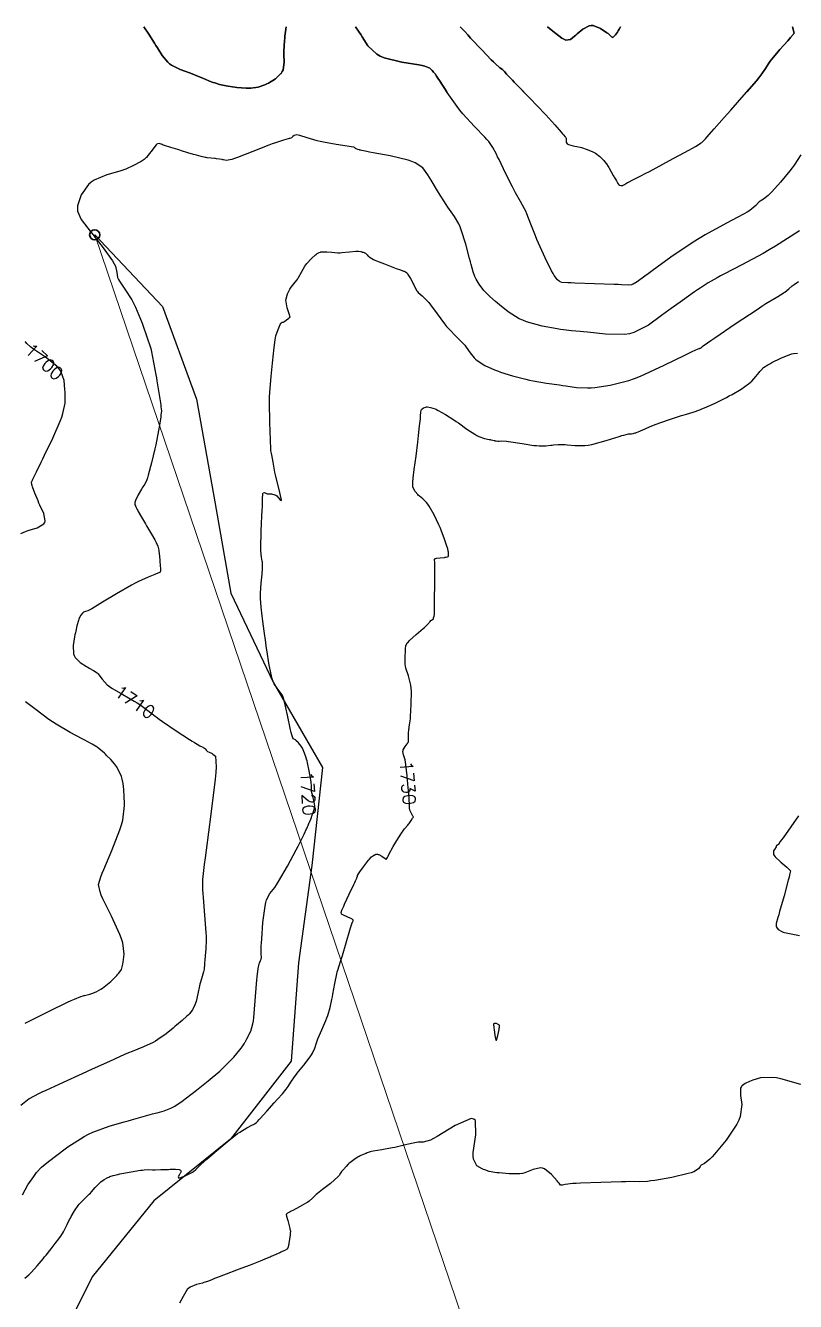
# Model space of a CAD drawing. Header units: metres. Extents: x 837477 to 838477, y 1189014 to 1191014.
# Drawn here: x 838021.5 to 838248.2, y 1190638.9 to 1191014.2 of the extents above; entities that cross this region are included whole.
import ezdxf

# ---------------------------------------------------------------- set-up
doc = ezdxf.new("R2010")
doc.units = ezdxf.units.M
doc.header["$LTSCALE"] = 0.3
doc.layers.add('COTAS 10', color=1, linetype='Continuous')
doc.layers.add('LINEA_DE_CEROS', color=61, linetype='Continuous')
doc.layers.add('Linea_Tendencia', color=51, linetype='Continuous', lineweight=20)
doc.layers.add('PTOBLIGADO', color=90, linetype='Continuous', lineweight=30)
doc.styles.get("Standard").update_dxf_attribs({"font": 'simplex.shx'})

msp = doc.modelspace()

# ---------------------------------------------------------------- linework, layer by layer
at = {"layer": 'COTAS 10'}
for points, elevation in [([(838096.584, 1191000), (838095.099, 1190998.548), (838093.05, 1190997.323), (838092.491, 1190997.047), (838091.935, 1190996.797), (838089.958, 1190996.121), (838087.815, 1190995.804), (838087.155, 1190995.78), (838086.465, 1190995.785), (838083.732, 1190996.033), (838081.165, 1190996.429), (838080.579, 1190996.527), (838080.048, 1190996.62), (838078.585, 1190996.914), (838077.191, 1190997.335), (838076.704, 1190997.508), (838076.173, 1190997.706), (838073.893, 1190998.624), (838071.279, 1190999.694), (838070.539, 1190999.987), (838070.506, 1191000), (838069.792, 1191000.28), (838067.033, 1191001.325), (838064.511, 1191002.584), (838063.914, 1191003.01), (838063.36, 1191003.47), (838061.725, 1191005.411), (838060.295, 1191007.693), (838059.871, 1191008.367), (838059.435, 1191009.06), (838057.76, 1191011.716), (838056.353, 1191013.872), (838057.76, 1191011.716), (838059.435, 1191009.06), (838059.871, 1191008.367), (838060.295, 1191007.693), (838061.725, 1191005.411), (838063.36, 1191003.47), (838063.914, 1191003.01), (838064.511, 1191002.584), (838067.033, 1191001.325), (838069.792, 1191000.28), (838070.506, 1191000), (838070.539, 1190999.987), (838071.279, 1190999.694), (838073.893, 1190998.624), (838076.173, 1190997.706), (838076.704, 1190997.508), (838077.191, 1190997.335), (838078.585, 1190996.914), (838080.048, 1190996.62), (838080.579, 1190996.527), (838081.165, 1190996.429), (838083.732, 1190996.033), (838086.465, 1190995.785), (838087.155, 1190995.78), (838087.815, 1190995.804), (838089.958, 1190996.121), (838091.935, 1190996.797), (838092.491, 1190997.047), (838093.05, 1190997.323), (838095.099, 1190998.548), (838096.584, 1191000), (838096.746, 1191000.158), (838097.052, 1191000.676), (838097.292, 1191001.227), (838097.615, 1191003.481), (838097.547, 1191005.693), (838097.541, 1191006.218), (838097.541, 1191006.705), (838097.584, 1191008.146), (838097.728, 1191009.791), (838097.791, 1191010.406), (838097.864, 1191011.09), (838098.182, 1191013.872), (838097.864, 1191011.09), (838097.791, 1191010.406), (838097.728, 1191009.791), (838097.584, 1191008.146), (838097.541, 1191006.705), (838097.541, 1191006.218), (838097.547, 1191005.693), (838097.615, 1191003.481), (838097.292, 1191001.227), (838097.052, 1191000.676), (838096.746, 1191000.158)], 1700), ([(838175.178, 1191013.872), (838176.687, 1191012.561), (838179.399, 1191010.498), (838180.002, 1191010.179), (838180.542, 1191009.969), (838181.958, 1191010.123), (838183.115, 1191011.123), (838183.492, 1191011.448), (838183.894, 1191011.793), (838185.547, 1191013.21), (838187.447, 1191014.177), (838188.003, 1191014.239), (838188.573, 1191014.211), (838190.742, 1191013.365), (838192.614, 1191012.126), (838192.997, 1191011.85), (838193.321, 1191011.603), (838194.001, 1191010.955), (838194.363, 1191010.764), (838194.486, 1191010.806), (838194.62, 1191010.889), (838195.187, 1191011.531), (838195.735, 1191012.328), (838195.856, 1191012.509), (838195.964, 1191012.673), (838196.245, 1191013.122), (838196.616, 1191013.857), (838196.623, 1191013.872), (838196.616, 1191013.857), (838196.245, 1191013.122), (838195.964, 1191012.673), (838195.856, 1191012.509), (838195.735, 1191012.328), (838195.187, 1191011.531), (838194.62, 1191010.889), (838194.486, 1191010.806), (838194.363, 1191010.764), (838194.001, 1191010.955), (838193.321, 1191011.603), (838192.997, 1191011.85), (838192.614, 1191012.126), (838190.742, 1191013.365), (838188.573, 1191014.211), (838188.003, 1191014.239), (838187.447, 1191014.177), (838185.547, 1191013.21), (838183.894, 1191011.793), (838183.492, 1191011.448), (838183.115, 1191011.123), (838181.958, 1191010.123), (838180.542, 1191009.969), (838180.002, 1191010.179), (838179.399, 1191010.498), (838176.687, 1191012.561)], 1680)]:
    msp.add_lwpolyline(points, close=True, dxfattribs=dict(at, elevation=elevation))
for points, elevation in [([(838249.719, 1190976.24), (838247.758, 1190973.208), (838247.13, 1190972.339), (838246.466, 1190971.455), (838243.76, 1190968.156), (838241.194, 1190965.338), (838240.617, 1190964.758), (838240.098, 1190964.265), (838238.706, 1190963.21), (838237.754, 1190962.62), (838237.511, 1190962.42), (838237.278, 1190962.204), (838236.515, 1190961.294), (838234.752, 1190959.877), (838233.889, 1190959.342), (838232.864, 1190958.746), (838227.808, 1190956.076), (838221.589, 1190952.673), (838219.829, 1190951.614), (838218.054, 1190950.504), (838211.509, 1190946.076), (838205.929, 1190942.076), (838204.763, 1190941.236), (838203.761, 1190940.512), (838201.509, 1190938.868), (838200.404, 1190938.174), (838200.125, 1190938.05), (838199.859, 1190937.955), (838198.993, 1190937.861), (838196.98, 1190937.983), (838195.99, 1190938.026), (838194.812, 1190938.072), (838188.993, 1190938.27), (838183.237, 1190938.468), (838182.098, 1190938.514), (838181.157, 1190938.556), (838179.4, 1190938.677), (838178.907, 1190938.847), (838178.762, 1190938.919), (838178.614, 1190939.003), (838178.048, 1190939.4), (838177.147, 1190940.676), (838176.787, 1190941.314), (838176.379, 1190942.076), (838174.506, 1190945.858), (838172.522, 1190950.182), (838172.043, 1190951.287), (838171.596, 1190952.351), (838170.237, 1190955.858), (838169.064, 1190958.851), (838168.734, 1190959.591), (838168.402, 1190960.293), (838167.184, 1190962.507), (838165.762, 1190964.981), (838165.302, 1190965.846), (838164.813, 1190966.79), (838162.805, 1190970.852), (838160.901, 1190974.782), (838160.477, 1190975.644), (838160.098, 1190976.407), (838159.103, 1190978.345), (838157.84, 1190980.085), (838157.292, 1190980.723), (838156.658, 1190981.43), (838153.652, 1190984.549), (838150.252, 1190988.25), (838149.369, 1190989.323), (838148.512, 1190990.418), (838145.628, 1190994.549), (838143.363, 1190998.067), (838142.895, 1190998.776), (838142.496, 1190999.369), (838142.036, 1191000), (838141.633, 1191000.554), (838141.217, 1191000.996), (838141.101, 1191001.122), (838140.983, 1191001.249), (838140.554, 1191001.719), (838139.022, 1191002.275), (838138.209, 1191002.457), (838137.229, 1191002.65), (838132.284, 1191003.449), (838127.074, 1191004.721), (838125.926, 1191005.212), (838124.906, 1191005.765), (838122.284, 1191008.264), (838120.596, 1191010.948), (838120.165, 1191011.616), (838119.749, 1191012.253), (838118.653, 1191013.872), (838119.749, 1191012.253), (838120.165, 1191011.616), (838120.596, 1191010.948), (838122.284, 1191008.264), (838124.906, 1191005.765), (838125.926, 1191005.212), (838127.074, 1191004.721), (838132.284, 1191003.449), (838137.229, 1191002.65), (838138.209, 1191002.457), (838139.022, 1191002.275), (838140.554, 1191001.719), (838140.983, 1191001.249), (838141.101, 1191001.122), (838141.217, 1191000.996), (838141.633, 1191000.554), (838142.036, 1191000), (838142.496, 1190999.369), (838142.895, 1190998.776), (838143.363, 1190998.067), (838145.534, 1190994.695)], 1700), ([(838168.215, 1190994.695), (838166.038, 1190996.919), (838165.373, 1190997.599), (838164.812, 1190998.172), (838163.651, 1190999.362), (838163.218, 1190999.815), (838163.116, 1190999.925), (838163.048, 1191000), (838163.023, 1191000.027), (838162.751, 1191000.337), (838162.559, 1191000.573), (838162.516, 1191000.629), (838162.478, 1191000.681), (838162.376, 1191000.832), (838162.143, 1191001.061), (838162.021, 1191001.16), (838161.875, 1191001.276), (838161.142, 1191001.826), (838159.775, 1191003.034), (838159.23, 1191003.564), (838158.612, 1191004.18), (838155.778, 1191007.109), (838152.533, 1191010.558), (838151.656, 1191011.5), (838150.788, 1191012.438), (838149.475, 1191013.872), (838150.788, 1191012.438), (838151.656, 1191011.5), (838152.533, 1191010.558), (838155.778, 1191007.109), (838158.612, 1191004.18), (838159.23, 1191003.564), (838159.775, 1191003.034), (838161.142, 1191001.826), (838161.875, 1191001.276), (838162.021, 1191001.16), (838162.143, 1191001.061), (838162.376, 1191000.832), (838162.478, 1191000.681), (838162.516, 1191000.629), (838162.559, 1191000.573), (838162.751, 1191000.337), (838163.023, 1191000.027), (838163.048, 1191000), (838163.116, 1190999.925), (838163.218, 1190999.815), (838163.651, 1190999.362), (838164.812, 1190998.172), (838165.373, 1190997.599), (838166.038, 1190996.919), (838169.302, 1190993.585), (838172.928, 1190989.821), (838173.821, 1190988.871), (838174.666, 1190987.961), (838177.316, 1190985.007), (838179.208, 1190982.83), (838179.575, 1190982.41), (838179.875, 1190982.069), (838180.391, 1190981.497), (838180.46, 1190981.422), (838180.478, 1190981.394), (838180.496, 1190981.364), (838180.555, 1190981.229), (838180.603, 1190981.082), (838180.613, 1190981.043), (838180.621, 1190981.005), (838180.642, 1190980.877), (838180.649, 1190980.663), (838180.649, 1190980.465), (838180.642, 1190979.965), (838180.945, 1190979.44), (838181.14, 1190979.32), (838181.382, 1190979.209), (838182.66, 1190978.899), (838184.275, 1190978.586), (838184.73, 1190978.474), (838185.19, 1190978.351), (838186.878, 1190977.816), (838188.478, 1190977.123), (838188.881, 1190976.901), (838189.267, 1190976.665), (838190.518, 1190975.705), (838191.52, 1190974.733), (838191.75, 1190974.49), (838191.958, 1190974.259), (838192.537, 1190973.517), (838193.021, 1190972.75), (838193.169, 1190972.503), (838193.324, 1190972.24), (838193.936, 1190971.164), (838194.523, 1190970.12), (838194.662, 1190969.878), (838194.791, 1190969.657), (838195.172, 1190969.024), (838195.467, 1190968.528), (838195.543, 1190968.392), (838195.615, 1190968.256), (838195.855, 1190967.771), (838196.126, 1190967.381), (838196.218, 1190967.306), (838196.318, 1190967.244), (838196.743, 1190967.138), (838197.201, 1190967.187), (838197.321, 1190967.224), (838197.44, 1190967.27), (838197.844, 1190967.519), (838198.447, 1190967.906), (838198.691, 1190968.04), (838198.967, 1190968.185), (838200.242, 1190968.805), (838202.809, 1190970.102), (838203.901, 1190970.674), (838205.158, 1190971.339), (838211.072, 1190974.511), (838216.716, 1190977.577), (838217.802, 1190978.175), (838218.682, 1190978.665), (838220.137, 1190979.528), (838220.267, 1190979.674), (838220.311, 1190979.711), (838220.359, 1190979.746), (838220.559, 1190979.863), (838221.258, 1190980.533), (838221.62, 1190980.918), (838222.055, 1190981.389), (838224.232, 1190983.81), (838227.205, 1190987.158), (838228.141, 1190988.214), (838229.127, 1190989.327), (838233.095, 1190993.81), (838236.654, 1190997.947), (838237.381, 1190998.842), (838237.996, 1190999.627), (838238.245, 1191000), (838239.286, 1191001.557), (838240.283, 1191003.154), (838240.714, 1191003.731), (838241.212, 1191004.365), (838243.57, 1191007.138), (838245.863, 1191009.736), (838246.32, 1191010.26), (838246.7, 1191010.698), (838247.429, 1191011.578), (838247.611, 1191011.841), (838247.646, 1191011.891), (838247.674, 1191011.932), (838247.72, 1191011.999), (838247.724, 1191012.008), (838247.726, 1191012.011), (838247.729, 1191012.015), (838247.741, 1191012.035), (838247.593, 1191012.662), (838247.495, 1191013.049), (838247.372, 1191013.529), (838247.283, 1191013.872), (838247.372, 1191013.529), (838247.495, 1191013.049), (838247.593, 1191012.662), (838247.741, 1191012.035), (838247.729, 1191012.015), (838247.726, 1191012.011), (838247.724, 1191012.008), (838247.72, 1191011.999), (838247.674, 1191011.932), (838247.646, 1191011.891), (838247.611, 1191011.841), (838247.429, 1191011.578), (838246.7, 1191010.698), (838246.32, 1191010.26), (838245.863, 1191009.736), (838243.57, 1191007.138), (838241.212, 1191004.365), (838240.714, 1191003.731), (838240.283, 1191003.154), (838239.286, 1191001.557), (838238.245, 1191000), (838237.996, 1190999.627), (838237.381, 1190998.842), (838236.654, 1190997.947), (838233.856, 1190994.695)], 1690), ([(838249.371, 1190953.83), (838242.305, 1190949.357), (838240.444, 1190948.245), (838238.626, 1190947.188), (838232.406, 1190943.83), (838227.255, 1190941.191), (838226.11, 1190940.588), (838225.086, 1190940.04), (838222.406, 1190938.521), (838220.105, 1190937.031), (838219.321, 1190936.501), (838218.473, 1190935.92), (838214.877, 1190933.398), (838210.903, 1190930.542), (838209.816, 1190929.75), (838208.735, 1190928.958), (838204.877, 1190926.094), (838200.608, 1190923.938), (838199.267, 1190923.592), (838197.857, 1190923.355), (838192.19, 1190923.407), (838186.936, 1190924.031), (838185.786, 1190924.155), (838184.768, 1190924.257), (838182.19, 1190924.45), (838179.826, 1190924.696), (838178.942, 1190924.831), (838177.958, 1190924.996), (838173.576, 1190925.836), (838168.982, 1190927.102), (838167.864, 1190927.536), (838166.813, 1190928.006), (838163.576, 1190930.005), (838161.039, 1190932.065), (838160.43, 1190932.574), (838159.862, 1190933.056), (838158.145, 1190934.574), (838156.783, 1190935.939), (838156.439, 1190936.324), (838156.108, 1190936.713), (838155.031, 1190938.145), (838154.162, 1190939.593), (838153.962, 1190939.993), (838153.781, 1190940.391), (838153.275, 1190941.826), (838152.703, 1190943.934), (838152.48, 1190944.758), (838152.229, 1190945.686), (838151.087, 1190949.904), (838149.779, 1190954.137), (838149.422, 1190955.074), (838149.069, 1190955.909), (838147.811, 1190958.078), (838146.336, 1190960.081), (838145.845, 1190960.812), (838145.317, 1190961.619), (838143.114, 1190965.171), (838140.91, 1190968.735), (838140.382, 1190969.551), (838139.891, 1190970.292), (838138.416, 1190972.35), (838136.197, 1190973.846), (838135.237, 1190974.233), (838134.127, 1190974.608), (838128.87, 1190975.864), (838123.785, 1190976.828), (838122.785, 1190977.019), (838121.96, 1190977.177), (838120.454, 1190977.473), (838120.063, 1190977.576), (838119.942, 1190977.612), (838119.816, 1190977.651), (838119.315, 1190977.82), (838118.86, 1190978), (838118.762, 1190978.045), (838118.677, 1190978.089), (838118.472, 1190978.232), (838118.353, 1190978.343), (838118.321, 1190978.366), (838118.291, 1190978.386), (838118.186, 1190978.429), (838117.32, 1190978.565), (838116.809, 1190978.643), (838116.181, 1190978.738), (838112.937, 1190979.228), (838109.194, 1190979.9), (838108.252, 1190980.11), (838107.351, 1190980.33), (838104.437, 1190981.21), (838102.228, 1190981.893), (838101.771, 1190981.989), (838101.381, 1190982.044), (838100.529, 1190981.906), (838100.159, 1190981.557), (838100.072, 1190981.48), (838099.992, 1190981.411), (838099.76, 1190981.23), (838099.288, 1190981.045), (838099.057, 1190980.974), (838098.783, 1190980.894), (838097.431, 1190980.534), (838095.052, 1190979.766), (838094.13, 1190979.429), (838093.094, 1190979.039), (838088.403, 1190977.184), (838083.893, 1190975.443), (838082.972, 1190975.125), (838082.191, 1190974.878), (838080.554, 1190974.579), (838079.818, 1190974.737), (838079.606, 1190974.778), (838079.39, 1190974.818), (838078.58, 1190974.955), (838077.695, 1190975.073), (838077.431, 1190975.101), (838077.16, 1190975.127), (838076.116, 1190975.206), (838074.996, 1190975.321), (838074.678, 1190975.371), (838074.355, 1190975.427), (838073.158, 1190975.695), (838071.821, 1190976.06), (838071.411, 1190976.179), (838070.982, 1190976.305), (838069.288, 1190976.825), (838067.412, 1190977.411), (838066.87, 1190977.579), (838066.317, 1190977.75), (838064.235, 1190978.388), (838062.414, 1190978.958), (838062.024, 1190979.086), (838061.685, 1190979.201), (838060.875, 1190979.509), (838060.328, 1190979.456), (838060.155, 1190979.344), (838059.972, 1190979.19), (838059.231, 1190978.281), (838058.484, 1190977.208), (838058.296, 1190976.95), (838058.117, 1190976.709), (838057.542, 1190975.981), (838057.06, 1190975.434), (838056.941, 1190975.307), (838056.827, 1190975.191), (838056.466, 1190974.859), (838055.811, 1190974.435), (838055.511, 1190974.259), (838055.16, 1190974.059), (838053.468, 1190973.128), (838051.004, 1190972.03), (838050.167, 1190971.725), (838049.263, 1190971.419), (838045.44, 1190970.31), (838041.681, 1190968.733), (838040.818, 1190968.133), (838040.031, 1190967.462), (838037.831, 1190964.444), (838036.797, 1190961.22), (838036.746, 1190960.418), (838036.797, 1190959.656), (838037.831, 1190957.229), (838039.867, 1190954.618), (838040.549, 1190953.739), (838041.284, 1190952.792), (838044.367, 1190948.809), (838047.068, 1190945.008), (838047.562, 1190944.176), (838047.945, 1190943.44), (838048.411, 1190941.579), (838048.612, 1190940.076), (838048.828, 1190939.566), (838049.114, 1190939.015), (838050.728, 1190936.685), (838052.762, 1190933.572), (838053.313, 1190932.527), (838053.859, 1190931.403), (838055.786, 1190926.685), (838057.333, 1190922.363), (838057.64, 1190921.489), (838057.894, 1190920.755), (838058.371, 1190919.27), (838058.589, 1190918.213), (838058.68, 1190917.749), (838058.784, 1190917.211), (838059.27, 1190914.647), (838059.842, 1190911.504), (838060, 1190910.6), (838060.159, 1190909.681), (838060.732, 1190906.242), (838061.194, 1190903.267), (838061.284, 1190902.641), (838061.356, 1190902.101), (838061.476, 1190900.865), (838061.37, 1190899.643), (838061.299, 1190899.112), (838061.211, 1190898.497), (838060.744, 1190895.581), (838060.06, 1190891.943), (838059.834, 1190890.872), (838059.594, 1190889.774), (838058.594, 1190885.581), (838057.619, 1190881.969), (838057.394, 1190881.237), (838057.189, 1190880.622), (838056.608, 1190879.367), (838056.038, 1190878.579), (838055.839, 1190878.258), (838055.623, 1190877.891), (838054.692, 1190876.195), (838053.895, 1190874.536), (838053.763, 1190874.194), (838053.669, 1190873.902), (838053.649, 1190873.271), (838053.851, 1190872.972), (838053.898, 1190872.89), (838053.94, 1190872.808), (838054.058, 1190872.515), (838054.353, 1190871.89), (838054.508, 1190871.599), (838054.694, 1190871.258), (838055.629, 1190869.598), (838056.773, 1190867.626), (838057.091, 1190867.088), (838057.41, 1190866.553), (838058.567, 1190864.649), (838059.557, 1190862.963), (838059.771, 1190862.566), (838059.959, 1190862.198), (838060.42, 1190861.123), (838060.689, 1190859.959), (838060.755, 1190859.535), (838060.818, 1190859.069), (838061.017, 1190857.019), (838061.157, 1190855.097), (838061.182, 1190854.71), (838061.202, 1190854.386), (838061.226, 1190853.744), (838061.17, 1190853.538), (838061.139, 1190853.49), (838061.102, 1190853.446), (838060.914, 1190853.317), (838060.264, 1190853.052), (838059.936, 1190852.922), (838059.544, 1190852.767), (838057.593, 1190852.003), (838054.725, 1190850.683), (838053.754, 1190850.178), (838052.707, 1190849.612), (838048.287, 1190847.064), (838044.178, 1190844.603), (838043.326, 1190844.092), (838042.599, 1190843.655), (838041.004, 1190842.695), (838040.242, 1190842.281), (838040.039, 1190842.189), (838039.84, 1190842.107), (838039.153, 1190841.89), (838038.533, 1190841.636), (838038.376, 1190841.531), (838038.226, 1190841.41), (838037.739, 1190840.847), (838037.294, 1190839.954), (838037.171, 1190839.626), (838037.047, 1190839.262), (838036.598, 1190837.657), (838036.163, 1190835.654), (838036.047, 1190835.041), (838035.934, 1190834.402), (838035.542, 1190831.88), (838035.626, 1190829.47), (838035.813, 1190828.902), (838036.07, 1190828.376), (838037.59, 1190826.836), (838039.397, 1190825.719), (838039.836, 1190825.461), (838040.247, 1190825.225), (838041.508, 1190824.555), (838042.564, 1190823.835), (838042.845, 1190823.567), (838043.122, 1190823.269), (838044.06, 1190821.978), (838044.084, 1190821.943), (838045.573, 1190820.329), (838046.182, 1190819.85), (838046.876, 1190819.357), (838050.095, 1190817.457), (838053.52, 1190815.53), (838054.345, 1190815.019), (838055.117, 1190814.517), (838057.457, 1190812.788), (838059.638, 1190811.102), (838059.959, 1190810.853), (838060.832, 1190810.222), (838061.784, 1190809.55), (838065.872, 1190806.776), (838069.729, 1190804.256), (838070.535, 1190803.742), (838071.228, 1190803.309), (838072.783, 1190802.411), (838073.497, 1190802.072), (838073.66, 1190801.992), (838073.807, 1190801.918), (838074.213, 1190801.698), (838074.469, 1190801.497), (838074.522, 1190801.435), (838074.568, 1190801.37), (838074.668, 1190801.113), (838074.838, 1190800.855), (838074.928, 1190800.79), (838075.035, 1190800.728), (838075.578, 1190800.528), (838076.256, 1190800.23), (838076.449, 1190800.107), (838076.645, 1190799.965), (838077.371, 1190799.307), (838077.623, 1190796.219), (838077.52, 1190794.547), (838077.342, 1190792.52), (838076.074, 1190782.244), (838074.63, 1190771.648), (838074.342, 1190769.418), (838074.101, 1190767.493), (838073.634, 1190763.085), (838073.626, 1190759.997), (838073.675, 1190758.904), (838073.746, 1190757.709), (838074.187, 1190752.532), (838074.61, 1190747.441), (838074.669, 1190746.298), (838074.703, 1190745.272), (838074.618, 1190742.532), (838074.404, 1190740.655), (838074.357, 1190740.173), (838074.315, 1190739.707), (838074.208, 1190738.159), (838074.051, 1190736.717), (838073.978, 1190736.318), (838073.892, 1190735.919), (838073.475, 1190734.479), (838072.981, 1190732.832), (838072.847, 1190732.303), (838072.715, 1190731.743), (838072.246, 1190729.453), (838071.717, 1190727.207), (838071.546, 1190726.674), (838071.365, 1190726.179), (838070.622, 1190724.711), (838069.671, 1190723.489), (838069.358, 1190723.15), (838069.024, 1190722.81), (838067.64, 1190721.578), (838065.978, 1190720.224), (838065.469, 1190719.807), (838064.939, 1190719.372), (838062.847, 1190717.649), (838060.47, 1190715.945), (838059.759, 1190715.521), (838059.026, 1190715.118), (838056.19, 1190713.839), (838052.841, 1190712.485), (838051.784, 1190712.036), (838050.672, 1190711.554), (838046.19, 1190709.546), (838041.149, 1190707.248), (838039.685, 1190706.583), (838038.191, 1190705.905), (838032.55, 1190703.357), (838027.467, 1190701.014), (838026.326, 1190700.467), (838025.299, 1190699.964), (838022.55, 1190698.512), (838020.127, 1190696.572)], 1710), ([(838020.586, 1190670.348), (838022.22, 1190673.196), (838023.891, 1190675.726), (838024.33, 1190676.316), (838024.758, 1190676.858), (838026.216, 1190678.413), (838028.254, 1190680.087), (838029.048, 1190680.702), (838029.941, 1190681.384), (838033.995, 1190684.395), (838038.714, 1190687.426), (838040.026, 1190688.12), (838041.341, 1190688.751), (838046.11, 1190690.505), (838050.554, 1190691.751), (838051.665, 1190692.062), (838052.723, 1190692.357), (838056.11, 1190693.302), (838058.919, 1190694.082), (838059.613, 1190694.274), (838060.271, 1190694.456), (838062.343, 1190695.026), (838064.266, 1190695.762), (838064.829, 1190696.049), (838065.407, 1190696.371), (838067.604, 1190697.834), (838070.168, 1190699.784), (838070.977, 1190700.414), (838071.828, 1190701.083), (838075.261, 1190703.822), (838078.671, 1190706.718), (838079.509, 1190707.485), (838080.301, 1190708.238), (838082.777, 1190710.833), (838084.578, 1190712.949), (838084.944, 1190713.4), (838085.252, 1190713.791), (838085.888, 1190714.717), (838086.161, 1190715.273), (838086.24, 1190715.431), (838086.322, 1190715.59), (838086.629, 1190716.183), (838087.011, 1190716.902), (838087.139, 1190717.142), (838087.277, 1190717.4), (838087.856, 1190718.477), (838088.441, 1190720.568), (838088.582, 1190721.465), (838088.715, 1190722.499), (838089.121, 1190727.381), (838089.467, 1190732.351), (838089.561, 1190733.441), (838089.655, 1190734.407), (838089.991, 1190736.859), (838090.304, 1190738.215), (838090.384, 1190738.489), (838090.461, 1190738.719), (838090.712, 1190739.184), (838090.88, 1190739.601), (838090.904, 1190739.801), (838090.919, 1190740.037), (838090.889, 1190741.196), (838090.91, 1190743.458), (838090.956, 1190744.39), (838091.02, 1190745.455), (838091.395, 1190750.404), (838092, 1190755.246), (838092.209, 1190756.243), (838092.435, 1190757.091), (838093.402, 1190758.913), (838094.862, 1190760.674), (838095.399, 1190761.483), (838095.993, 1190762.432), (838098.621, 1190767.019), (838101.204, 1190771.805), (838101.77, 1190772.879), (838102.272, 1190773.845), (838103.546, 1190776.423), (838104.24, 1190777.948), (838104.377, 1190778.248), (838104.489, 1190778.496), (838104.693, 1190778.952), (838104.736, 1190779.056), (838104.747, 1190779.082), (838104.757, 1190779.106), (838104.792, 1190779.182), (838104.827, 1190779.263), (838104.837, 1190779.289), (838104.847, 1190779.318), (838104.887, 1190779.437), (838104.94, 1190779.583), (838104.958, 1190779.629), (838104.979, 1190779.677), (838105.065, 1190779.87), (838105.188, 1190780.144), (838105.232, 1190780.243), (838105.279, 1190780.353), (838105.482, 1190780.834), (838105.664, 1190781.299), (838105.698, 1190781.399), (838105.725, 1190781.486), (838105.763, 1190781.695), (838105.842, 1190781.978), (838105.895, 1190782.111), (838105.961, 1190782.268), (838106.309, 1190783.032), (838106.598, 1190784.038), (838106.626, 1190784.348), (838106.633, 1190784.67), (838106.47, 1190785.945), (838106.186, 1190787.133), (838106.116, 1190787.4), (838106.049, 1190787.64), (838105.837, 1190788.285), (838105.692, 1190788.894), (838105.667, 1190789.112), (838105.649, 1190789.351), (838105.636, 1190790.391), (838105.563, 1190791.824), (838105.506, 1190792.311), (838105.433, 1190792.837), (838105.036, 1190795.063), (838104.52, 1190797.365), (838104.371, 1190797.939), (838104.221, 1190798.485), (838104.02, 1190799.108), (838103.657, 1190800.23), (838103.027, 1190801.65), (838102.834, 1190801.992), (838102.633, 1190802.312), (838101.841, 1190803.283), (838101.094, 1190803.966), (838100.921, 1190804.104), (838100.763, 1190804.221), (838100.314, 1190804.46), (838099.842, 1190805.575), (838099.669, 1190806.243), (838099.478, 1190807.067), (838098.633, 1190811.344), (838097.613, 1190815.746), (838097.311, 1190816.65), (838097, 1190817.418), (838095.807, 1190819.052), (838094.651, 1190820.586), (838094.363, 1190821.291), (838094.09, 1190822.118), (838093.22, 1190826.114), (838092.517, 1190830.56), (838092.348, 1190831.67), (838092.191, 1190832.728), (838091.718, 1190836.114), (838091.342, 1190839.041), (838091.246, 1190839.81), (838091.153, 1190840.561), (838090.846, 1190843.126), (838090.677, 1190845.704), (838090.671, 1190846.465), (838090.683, 1190847.245), (838090.872, 1190850.231), (838091.122, 1190852.89), (838091.171, 1190853.465), (838091.212, 1190853.969), (838091.29, 1190855.209), (838091.254, 1190856.089), (838091.223, 1190856.367), (838091.182, 1190856.66), (838090.961, 1190857.843), (838090.769, 1190859.696), (838090.747, 1190860.411), (838090.739, 1190861.214), (838090.823, 1190864.846), (838090.981, 1190868.436), (838091.019, 1190869.213), (838091.056, 1190869.896), (838091.169, 1190871.58), (838091.243, 1190872.772), (838091.254, 1190873.145), (838091.262, 1190873.537), (838091.255, 1190875.105), (838091.325, 1190876.399), (838091.38, 1190876.617), (838091.451, 1190876.775), (838091.838, 1190876.839), (838092.445, 1190876.58), (838092.656, 1190876.534), (838092.884, 1190876.499), (838093.862, 1190876.467), (838094.908, 1190876.243), (838095.18, 1190876.086), (838095.444, 1190875.89), (838096.334, 1190874.839), (838096.822, 1190874.484), (838096.832, 1190874.725), (838096.789, 1190875.113), (838096.183, 1190877.742), (838095.321, 1190881.155), (838095.116, 1190882.038), (838094.925, 1190882.894), (838094.357, 1190885.762), (838093.974, 1190887.942), (838093.9, 1190888.365), (838093.839, 1190888.709), (838093.734, 1190889.296), (838093.675, 1190890.597), (838093.643, 1190891.391), (838093.605, 1190892.373), (838093.412, 1190897.486), (838093.324, 1190903.416), (838093.353, 1190904.914), (838093.404, 1190906.348), (838093.778, 1190911.009), (838094.232, 1190914.898), (838094.332, 1190915.847), (838094.423, 1190916.741), (838094.659, 1190919.505), (838094.94, 1190921.79), (838095.059, 1190922.381), (838095.195, 1190922.954), (838095.833, 1190924.874), (838096.482, 1190926.298), (838096.626, 1190926.559), (838096.753, 1190926.761), (838097.082, 1190927.011), (838097.414, 1190927.031), (838097.544, 1190927.089), (838097.69, 1190927.169), (838098.353, 1190927.648), (838098.977, 1190928.154), (838099.099, 1190928.251), (838099.198, 1190928.33), (838099.371, 1190928.461), (838099.389, 1190928.477), (838099.391, 1190928.483), (838099.392, 1190928.49), (838099.383, 1190928.522), (838099.361, 1190928.573), (838099.354, 1190928.592), (838099.346, 1190928.614), (838099.311, 1190928.707), (838099.165, 1190929.151), (838099.087, 1190929.392), (838098.993, 1190929.685), (838098.517, 1190931.172), (838098.172, 1190932.92), (838098.16, 1190933.378), (838098.185, 1190933.824), (838098.578, 1190935.34), (838099.258, 1190936.671), (838099.465, 1190937), (838099.678, 1190937.313), (838100.514, 1190938.3), (838101.391, 1190939.355), (838101.631, 1190939.711), (838101.87, 1190940.094), (838102.72, 1190941.707), (838103.679, 1190943.409), (838103.986, 1190943.849), (838104.311, 1190944.275), (838105.633, 1190945.698), (838106.861, 1190946.789), (838107.127, 1190947.005), (838107.361, 1190947.184), (838107.936, 1190947.52), (838108.308, 1190947.606), (838108.413, 1190947.627), (838108.52, 1190947.648), (838108.914, 1190947.712), (838109.572, 1190947.72), (838109.846, 1190947.704), (838110.159, 1190947.68), (838111.619, 1190947.53), (838113.461, 1190947.423), (838114.016, 1190947.426), (838114.589, 1190947.444), (838116.82, 1190947.629), (838118.766, 1190947.824), (838119.159, 1190947.849), (838119.49, 1190947.861), (838120.162, 1190947.798), (838120.43, 1190947.672), (838120.506, 1190947.644), (838120.584, 1190947.619), (838120.87, 1190947.553), (838121.155, 1190947.48), (838121.232, 1190947.45), (838121.307, 1190947.416), (838121.573, 1190947.258), (838121.805, 1190947.072), (838121.86, 1190947.02), (838121.91, 1190946.967), (838122.058, 1190946.775), (838122.265, 1190946.537), (838122.352, 1190946.456), (838122.453, 1190946.367), (838122.928, 1190945.992), (838123.926, 1190945.447), (838124.356, 1190945.252), (838124.854, 1190945.038), (838127.209, 1190944.106), (838129.618, 1190943.194), (838130.623, 1190942.814), (838131.845, 1190942.352), (838132.586, 1190942.08), (838132.756, 1190942.021), (838132.912, 1190941.968), (838133.347, 1190941.834), (838133.772, 1190941.478), (838133.92, 1190941.284), (838134.082, 1190941.049), (838134.778, 1190939.859), (838135.465, 1190938.541), (838135.622, 1190938.226), (838135.764, 1190937.932), (838136.154, 1190937.048), (838136.657, 1190936.241), (838136.87, 1190935.995), (838137.115, 1190935.74), (838138.265, 1190934.738), (838139.772, 1190933.271), (838140.242, 1190932.722), (838140.735, 1190932.112), (838142.704, 1190929.393), (838144.856, 1190926.469), (838145.463, 1190925.728), (838146.076, 1190925.018), (838148.333, 1190922.704), (838150.342, 1190920.695), (838150.799, 1190920.178), (838151.213, 1190919.677), (838152.351, 1190918.007), (838153.542, 1190916.485), (838153.99, 1190916.077), (838154.49, 1190915.675), (838156.722, 1190914.274), (838159.536, 1190912.966), (838160.402, 1190912.624), (838161.306, 1190912.29), (838164.887, 1190911.154), (838168.749, 1190910.172), (838169.83, 1190909.936), (838170.917, 1190909.715), (838174.887, 1190909.042), (838178.666, 1190908.503), (838179.633, 1190908.365), (838180.565, 1190908.233), (838183.643, 1190907.798), (838186.913, 1190907.648), (838187.965, 1190907.695), (838189.081, 1190907.781), (838193.643, 1190908.41), (838199.108, 1190909.847), (838200.793, 1190910.443), (838202.552, 1190911.123), (838209.527, 1190914.294), (838215.6, 1190917.312), (838216.791, 1190917.896), (838217.769, 1190918.371), (838219.527, 1190919.181), (838219.85, 1190919.272), (838219.923, 1190919.295), (838219.989, 1190919.316), (838220.165, 1190919.385), (838220.286, 1190919.445), (838220.317, 1190919.461), (838220.347, 1190919.478), (838220.445, 1190919.536), (838220.539, 1190919.612), (838220.566, 1190919.639), (838220.595, 1190919.67), (838220.701, 1190919.804), (838222.259, 1190920.918), (838223.202, 1190921.567), (838224.367, 1190922.362), (838230.421, 1190926.462), (838236.834, 1190930.741), (838238.225, 1190931.649), (838239.449, 1190932.437), (838242.479, 1190934.284), (838244.228, 1190935.312), (838244.645, 1190935.584), (838245.032, 1190935.851), (838246.184, 1190936.767), (838247.2, 1190937.636), (838247.5, 1190937.873), (838247.81, 1190938.109), (838248.996, 1190938.945)], 1720), ([(838020.156, 1190864.808), (838021.521, 1190865.395), (838022.015, 1190865.577), (838022.56, 1190865.768), (838024.948, 1190866.53), (838026.898, 1190867.668), (838027.167, 1190868.096), (838027.317, 1190868.573), (838026.881, 1190870.704), (838025.741, 1190873.113), (838025.448, 1190873.766), (838025.165, 1190874.413), (838024.224, 1190876.698), (838023.541, 1190878.554), (838023.42, 1190878.931), (838023.329, 1190879.248), (838023.245, 1190879.897), (838023.536, 1190880.525), (838023.682, 1190880.828), (838023.855, 1190881.188), (838024.714, 1190882.954), (838026.083, 1190885.766), (838026.577, 1190886.786), (838027.122, 1190887.91), (838029.509, 1190892.838), (838031.713, 1190897.834), (838032.143, 1190899.001), (838032.495, 1190900.073), (838033.115, 1190903.164), (838033.15, 1190905.693), (838033.132, 1190906.411), (838033.103, 1190907.137), (838032.901, 1190909.824), (838031.891, 1190912.537), (838031.352, 1190913.28), (838030.701, 1190914.019), (838027.415, 1190916.659), (838024.12, 1190918.874), (838023.463, 1190919.346), (838022.916, 1190919.756), (838021.866, 1190920.724), (838021.492, 1190921.216), (838021.371, 1190921.326)], 1700), ([(838021.326, 1190645.773), (838022.514, 1190646.748), (838022.896, 1190647.122), (838023.3, 1190647.54), (838024.954, 1190649.425), (838026.671, 1190651.511), (838027.115, 1190652.057), (838027.547, 1190652.589), (838028.996, 1190654.393), (838030.261, 1190656.016), (838030.577, 1190656.432), (838030.878, 1190656.835), (838031.841, 1190658.173), (838032.661, 1190659.453), (838032.871, 1190659.819), (838033.075, 1190660.19), (838033.752, 1190661.574), (838034.462, 1190663.046), (838034.687, 1190663.472), (838034.923, 1190663.907), (838035.88, 1190665.547), (838036.979, 1190667.147), (838037.307, 1190667.557), (838037.643, 1190667.953), (838038.942, 1190669.264), (838040.241, 1190670.489), (838040.578, 1190670.831), (838040.906, 1190671.174), (838042.008, 1190672.422), (838043.048, 1190673.555), (838043.337, 1190673.826), (838043.627, 1190674.079), (838044.674, 1190674.835), (838045.713, 1190675.399), (838045.996, 1190675.53), (838046.278, 1190675.65), (838047.28, 1190675.995), (838048.698, 1190676.327), (838049.242, 1190676.439), (838049.851, 1190676.56), (838052.596, 1190677.072), (838055.322, 1190677.518), (838055.919, 1190677.598), (838056.447, 1190677.659), (838057.784, 1190677.72), (838058.868, 1190677.684), (838059.237, 1190677.683), (838059.636, 1190677.686), (838061.325, 1190677.73), (838063.127, 1190677.789), (838063.596, 1190677.801), (838064.054, 1190677.812), (838065.6, 1190677.837), (838066.746, 1190677.744), (838066.951, 1190677.681), (838067.107, 1190677.601), (838067.264, 1190677.176), (838067.042, 1190676.616), (838066.959, 1190676.451), (838066.866, 1190676.281), (838066.454, 1190675.632), (838066.478, 1190675.263), (838066.661, 1190675.27), (838066.92, 1190675.324), (838068.493, 1190675.914), (838070.237, 1190676.74), (838070.604, 1190676.943), (838070.921, 1190677.135), (838071.649, 1190677.737), (838072.392, 1190678.531), (838072.719, 1190678.845), (838073.098, 1190679.198), (838074.905, 1190680.814), (838077.125, 1190682.741), (838077.766, 1190683.293), (838078.417, 1190683.851), (838080.86, 1190685.93), (838083.285, 1190687.848), (838083.924, 1190688.304), (838084.549, 1190688.728), (838086.69, 1190689.991), (838088.352, 1190690.853), (838088.674, 1190691.024), (838088.937, 1190691.166), (838089.391, 1190691.433), (838089.913, 1190692.016), (838090.218, 1190692.357), (838090.594, 1190692.775), (838092.535, 1190694.931), (838094.701, 1190697.337), (838095.701, 1190698.447), (838097.147, 1190700.051), (838098.266, 1190701.388), (838098.543, 1190701.754), (838098.805, 1190702.119), (838099.631, 1190703.424), (838100.656, 1190704.989), (838101.044, 1190705.517), (838101.478, 1190706.087), (838103.418, 1190708.49), (838105.27, 1190710.881), (838105.647, 1190711.443), (838105.965, 1190711.963), (838106.626, 1190713.478), (838107.119, 1190715.045), (838107.331, 1190715.597), (838107.576, 1190716.2), (838108.736, 1190718.802), (838109.942, 1190721.594), (838110.216, 1190722.317), (838110.464, 1190723.018), (838111.144, 1190725.368), (838111.674, 1190727.795), (838111.827, 1190728.544), (838111.983, 1190729.328), (838112.571, 1190732.436), (838113.125, 1190735.264), (838113.26, 1190735.87), (838113.388, 1190736.399), (838113.782, 1190737.67), (838114.318, 1190739.179), (838114.535, 1190739.858), (838114.782, 1190740.65), (838115.922, 1190744.454), (838116.998, 1190748.117), (838117.205, 1190748.819), (838117.373, 1190749.387), (838117.649, 1190750.313), (838117.668, 1190750.355), (838117.674, 1190750.366), (838117.679, 1190750.375), (838117.697, 1190750.407), (838117.733, 1190750.47), (838117.75, 1190750.5), (838117.77, 1190750.536), (838117.866, 1190750.708), (838117.941, 1190750.904), (838117.947, 1190750.953), (838117.948, 1190751.001), (838117.9, 1190751.158), (838117.713, 1190751.328), (838117.626, 1190751.384), (838117.524, 1190751.444), (838117.028, 1190751.694), (838116.397, 1190751.978), (838116.209, 1190752.06), (838116.015, 1190752.143), (838115.27, 1190752.455), (838114.663, 1190752.786), (838114.557, 1190752.881), (838114.478, 1190752.977), (838114.413, 1190753.339), (838114.502, 1190753.64), (838114.519, 1190753.699), (838114.533, 1190753.747), (838114.554, 1190753.83), (838114.561, 1190753.863), (838114.565, 1190753.88), (838114.571, 1190753.899), (838114.599, 1190753.998), (838114.956, 1190754.792), (838115.167, 1190755.251), (838115.428, 1190755.814), (838116.78, 1190758.709), (838118.138, 1190761.613), (838118.403, 1190762.182), (838118.62, 1190762.649), (838119.002, 1190763.485), (838119.066, 1190763.642), (838119.083, 1190763.681), (838119.098, 1190763.717), (838119.148, 1190763.834), (838119.194, 1190763.959), (838119.207, 1190764.001), (838119.22, 1190764.047), (838119.268, 1190764.24), (838119.561, 1190764.764), (838119.729, 1190765.018), (838119.934, 1190765.319), (838120.985, 1190766.801), (838122.138, 1190768.33), (838122.408, 1190768.662), (838122.655, 1190768.953), (838123.37, 1190769.673), (838123.906, 1190770.077), (838124.041, 1190770.17), (838124.171, 1190770.253), (838124.593, 1190770.485), (838125.097, 1190770.497), (838125.28, 1190770.443), (838125.481, 1190770.363), (838126.359, 1190769.867), (838127.667, 1190769.004), (838127.688, 1190768.99), (838127.692, 1190768.988), (838127.701, 1190768.982), (838128.019, 1190769.553), (838128.219, 1190769.913), (838128.468, 1190770.362), (838129.768, 1190772.71), (838131.263, 1190775.288), (838131.634, 1190775.881), (838131.986, 1190776.421), (838133.102, 1190777.934), (838134.002, 1190779.03), (838134.218, 1190779.307), (838134.419, 1190779.573), (838135.028, 1190780.439), (838135.442, 1190781.077), (838135.521, 1190781.199), (838135.585, 1190781.298), (838135.686, 1190781.458), (838135.591, 1190781.622), (838135.531, 1190781.724), (838135.457, 1190781.849), (838135.068, 1190782.506), (838134.693, 1190783.236), (838134.627, 1190783.408), (838134.579, 1190783.566), (838134.542, 1190784.031), (838134.576, 1190784.64), (838134.572, 1190784.89), (838134.562, 1190785.175), (838134.477, 1190786.5), (838134.303, 1190788.524), (838134.236, 1190789.25), (838134.161, 1190790.049), (838133.825, 1190793.53), (838133.433, 1190796.891), (838133.322, 1190797.612), (838133.211, 1190798.244), (838132.803, 1190799.769), (838132.614, 1190800.707), (838132.641, 1190800.968), (838132.703, 1190801.229), (838133.213, 1190802.175), (838133.216, 1190802.179), (838133.809, 1190802.942), (838133.925, 1190803.091), (838134.019, 1190803.211), (838134.184, 1190803.416), (838134.204, 1190803.458), (838134.208, 1190803.476), (838134.211, 1190803.498), (838134.216, 1190803.6), (838134.225, 1190804.023), (838134.232, 1190804.246), (838134.24, 1190804.516), (838134.282, 1190805.875), (838134.355, 1190807.292), (838134.382, 1190807.598), (838134.413, 1190807.867), (838134.551, 1190808.528), (838134.725, 1190809.702), (838134.779, 1190810.295), (838134.835, 1190811.004), (838135.058, 1190814.53), (838135.071, 1190818.429), (838134.995, 1190819.373), (838134.884, 1190820.257), (838134.194, 1190822.96), (838133.487, 1190825.224), (838133.365, 1190825.832), (838133.275, 1190826.432), (838133.216, 1190828.529), (838133.337, 1190830.279), (838133.36, 1190830.659), (838133.379, 1190830.995), (838133.409, 1190831.831), (838133.887, 1190832.669), (838134.188, 1190833.005), (838134.562, 1190833.388), (838136.523, 1190835.145), (838138.531, 1190836.858), (838138.936, 1190837.212), (838139.274, 1190837.513), (838139.95, 1190838.167), (838140.197, 1190838.479), (838140.335, 1190838.651), (838140.585, 1190838.959), (838140.842, 1190839.225), (838140.915, 1190839.285), (838140.99, 1190839.339), (838141.267, 1190839.482), (838141.491, 1190839.58), (838141.532, 1190839.606), (838141.563, 1190839.631), (838141.6, 1190839.714), (838141.609, 1190839.878), (838141.623, 1190839.954), (838141.641, 1190840.042), (838141.749, 1190840.472), (838141.858, 1190841.027), (838141.878, 1190841.196), (838141.893, 1190841.37), (838141.911, 1190842.052), (838141.908, 1190843.711), (838141.912, 1190844.502), (838141.916, 1190845.437), (838141.947, 1190850.009), (838141.963, 1190854.475), (838141.959, 1190855.342), (838141.951, 1190856.05), (838141.893, 1190857.273), (838142.104, 1190857.443), (838142.266, 1190857.486), (838142.473, 1190857.529), (838143.595, 1190857.669), (838144.783, 1190857.79), (838145.031, 1190857.819), (838145.245, 1190857.847), (838145.727, 1190857.933), (838145.925, 1190858.095), (838145.96, 1190858.17), (838145.986, 1190858.259), (838146.007, 1190858.689), (838145.977, 1190859.147), (838145.971, 1190859.252), (838145.965, 1190859.349), (838145.953, 1190859.624), (838145.779, 1190860.301), (838145.672, 1190860.653), (838145.539, 1190861.075), (838144.845, 1190863.19), (838143.846, 1190865.852), (838143.521, 1190866.62), (838143.174, 1190867.401), (838141.747, 1190870.33), (838140.283, 1190872.888), (838139.913, 1190873.435), (838139.559, 1190873.912), (838138.409, 1190875.051), (838137.427, 1190875.797), (838137.179, 1190876.027), (838136.941, 1190876.266), (838136.167, 1190877.212), (838135.631, 1190878.27), (838135.543, 1190878.579), (838135.481, 1190878.895), (838135.476, 1190880.097), (838135.725, 1190881.995), (838135.823, 1190882.751), (838135.934, 1190883.607), (838136.442, 1190887.527), (838136.966, 1190891.678), (838137.088, 1190892.679), (838137.199, 1190893.615), (838137.517, 1190896.458), (838137.718, 1190898.546), (838137.756, 1190899.007), (838137.786, 1190899.416), (838137.829, 1190900.467), (838137.946, 1190901.107), (838138.022, 1190901.257), (838138.117, 1190901.395), (838138.617, 1190901.794), (838139.324, 1190902.012), (838139.549, 1190902.035), (838139.787, 1190902.042), (838140.75, 1190901.933), (838142.06, 1190901.474), (838142.516, 1190901.261), (838143.012, 1190901.009), (838145.144, 1190899.789), (838147.566, 1190898.249), (838148.247, 1190897.796), (838148.932, 1190897.331), (838151.44, 1190895.557), (838153.78, 1190894.005), (838154.358, 1190893.681), (838154.907, 1190893.403), (838156.641, 1190892.779), (838157.946, 1190892.501), (838158.226, 1190892.44), (838158.469, 1190892.387), (838159.053, 1190892.256), (838159.42, 1190892.174), (838159.527, 1190892.151), (838159.637, 1190892.129), (838160.054, 1190892.052), (838160.559, 1190892.006), (838160.724, 1190892.004), (838160.9, 1190892.006), (838161.627, 1190892.05), (838163.042, 1190891.974), (838163.652, 1190891.9), (838164.356, 1190891.804), (838167.685, 1190891.265), (838171.156, 1190890.748), (838171.95, 1190890.665), (838172.671, 1190890.608), (838174.671, 1190890.621), (838176.157, 1190890.787), (838176.555, 1190890.827), (838176.947, 1190890.864), (838178.31, 1190890.974), (838179.871, 1190890.983), (838180.386, 1190890.956), (838180.939, 1190890.916), (838183.236, 1190890.666), (838186.18, 1190890.692), (838187.14, 1190890.826), (838188.163, 1190891.016), (838192.381, 1190892.162), (838196.213, 1190893.375), (838196.992, 1190893.607), (838197.65, 1190893.795), (838199.007, 1190894.1), (838199.552, 1190894.127), (838199.698, 1190894.141), (838199.841, 1190894.156), (838200.34, 1190894.231), (838200.941, 1190894.393), (838201.148, 1190894.464), (838201.374, 1190894.545), (838202.339, 1190894.931), (838203.437, 1190895.401), (838203.746, 1190895.535), (838204.057, 1190895.672), (838205.202, 1190896.18), (838206.851, 1190896.841), (838207.481, 1190897.073), (838208.186, 1190897.327), (838211.355, 1190898.422), (838214.602, 1190899.497), (838215.356, 1190899.738), (838216.046, 1190899.954), (838218.014, 1190900.529), (838219.955, 1190901.189), (838220.629, 1190901.458), (838221.362, 1190901.765), (838224.501, 1190903.188), (838227.818, 1190904.835), (838228.663, 1190905.284), (838229.476, 1190905.73), (838232.148, 1190907.315), (838234.316, 1190908.831), (838234.812, 1190909.233), (838235.262, 1190909.628), (838236.508, 1190910.991), (838237.433, 1190912.193), (838237.681, 1190912.486), (838237.924, 1190912.761), (838238.773, 1190913.612), (838240.052, 1190914.483), (838240.567, 1190914.771), (838241.152, 1190915.08), (838243.844, 1190916.367), (838246.507, 1190917.464), (838247.074, 1190917.653), (838247.566, 1190917.793), (838248.728, 1190917.886)], 1730), ([(838021.34, 1190720.754), (838028.454, 1190724.291), (838033.876, 1190726.951), (838034.97, 1190727.473), (838035.887, 1190727.902), (838037.73, 1190728.676), (838038.436, 1190728.844), (838038.637, 1190728.891), (838038.841, 1190728.939), (838039.595, 1190729.112), (838040.471, 1190729.353), (838040.75, 1190729.443), (838041.046, 1190729.544), (838042.248, 1190729.991), (838043.709, 1190730.779), (838044.167, 1190731.094), (838044.649, 1190731.451), (838046.583, 1190733.09), (838048.331, 1190734.783), (838048.695, 1190735.174), (838049.007, 1190735.532), (838049.701, 1190736.545), (838050.04, 1190737.721), (838050.128, 1190738.182), (838050.213, 1190738.702), (838050.503, 1190741.068), (838050.099, 1190744.462), (838049.748, 1190745.629), (838049.293, 1190746.895), (838046.783, 1190752.29), (838044.255, 1190757.389), (838043.788, 1190758.468), (838043.422, 1190759.404), (838042.94, 1190761.583), (838043.661, 1190763.871), (838044.052, 1190764.875), (838044.527, 1190766.04), (838046.936, 1190771.583), (838049.295, 1190777.623), (838049.739, 1190779.101), (838050.092, 1190780.493), (838050.609, 1190784.819), (838050.511, 1190788.102), (838050.476, 1190788.837), (838050.438, 1190789.497), (838050.272, 1190791.254), (838049.976, 1190792.567), (838049.856, 1190792.947), (838049.719, 1190793.335), (838049.088, 1190794.793), (838048.25, 1190796.256), (838047.983, 1190796.646), (838047.701, 1190797.029), (838046.558, 1190798.358), (838045.352, 1190799.566), (838045.03, 1190799.873), (838044.714, 1190800.167), (838043.618, 1190801.132), (838042.592, 1190801.937), (838042.32, 1190802.131), (838042.053, 1190802.312), (838041.132, 1190802.862), (838039.593, 1190803.679), (838038.935, 1190804.03), (838038.178, 1190804.434), (838034.61, 1190806.339), (838030.508, 1190808.723), (838029.414, 1190809.429), (838028.339, 1190810.154), (838024.61, 1190812.937), (838021.465, 1190815.294)], 1700), ([(838249.024, 1190781.827), (838246.747, 1190778.565), (838244.482, 1190775.327), (838244.046, 1190774.705), (838243.694, 1190774.202), (838243.113, 1190773.377), (838243.074, 1190773.328), (838243.063, 1190773.315), (838243.053, 1190773.302), (838243.016, 1190773.256), (838242.975, 1190773.219), (838242.963, 1190773.212), (838242.95, 1190773.206), (838242.898, 1190773.195), (838242.841, 1190773.186), (838242.809, 1190773.176), (838242.749, 1190773.148), (838242.695, 1190773.115), (838242.681, 1190773.107), (838242.669, 1190773.1), (838242.631, 1190773.075), (838242.594, 1190773.035), (838242.581, 1190773.018), (838242.569, 1190772.999), (838242.516, 1190772.907), (838242.467, 1190772.802), (838242.457, 1190772.774), (838242.448, 1190772.746), (838242.428, 1190772.648), (838242.312, 1190772.409), (838242.242, 1190772.292), (838242.157, 1190772.153), (838241.714, 1190771.469), (838241.702, 1190770.45), (838241.888, 1190770.101), (838242.157, 1190769.722), (838243.813, 1190768.113), (838245.588, 1190766.641), (838245.932, 1190766.348), (838246.211, 1190766.107), (838246.687, 1190765.65), (838246.431, 1190764.444), (838246.249, 1190763.729), (838246.02, 1190762.849), (838244.79, 1190758.296), (838243.498, 1190753.619), (838243.229, 1190752.662), (838242.999, 1190751.851), (838242.488, 1190750.142), (838242.423, 1190749.405), (838242.474, 1190749.208), (838242.555, 1190749.013), (838243.093, 1190748.332), (838244.121, 1190747.728), (838244.51, 1190747.582), (838244.944, 1190747.445), (838246.889, 1190747.028), (838249.304, 1190746.551)], 1730), ([(838160.854, 1190720.326), (838160.092, 1190720.687), (838160, 1190720.71), (838159.907, 1190720.726), (838159.572, 1190720.73), (838159.315, 1190720.641), (838159.271, 1190720.599), (838159.24, 1190720.549), (838159.227, 1190720.306), (838159.333, 1190719.641), (838159.376, 1190719.326), (838159.426, 1190718.955), (838159.655, 1190717.139), (838159.957, 1190715.814), (838160.052, 1190715.752), (838160.152, 1190715.822), (838160.553, 1190717.174), (838160.882, 1190718.979), (838160.937, 1190719.334), (838160.975, 1190719.627), (838160.98, 1190720.163), (838160.854, 1190720.326)], 1740), ([(838249.688, 1190702.8), (838243.857, 1190704.427), (838242.518, 1190704.678), (838241.297, 1190704.842), (838237.883, 1190704.711), (838235.581, 1190704.033), (838235.062, 1190703.853), (838234.595, 1190703.675), (838233.335, 1190703.058), (838232.562, 1190702.476), (838232.402, 1190702.32), (838232.265, 1190702.166), (838231.965, 1190701.631), (838231.929, 1190700.59), (838231.958, 1190700.117), (838232.005, 1190699.564), (838232.315, 1190696.903), (838231.874, 1190693.36), (838231.446, 1190692.251), (838230.886, 1190691.086), (838227.76, 1190686.42), (838224.348, 1190682.298), (838223.607, 1190681.477), (838222.954, 1190680.795), (838221.333, 1190679.487), (838220.437, 1190679.006), (838220.241, 1190678.845), (838220.068, 1190678.672), (838219.631, 1190677.945), (838218.25, 1190677.071), (838217.481, 1190676.805), (838216.545, 1190676.529), (838211.768, 1190675.446), (838206.721, 1190674.545), (838205.614, 1190674.383), (838204.632, 1190674.26), (838202.137, 1190674.131), (838199.383, 1190674.181), (838198.239, 1190674.17), (838196.928, 1190674.147), (838190.817, 1190673.975), (838184.839, 1190673.729), (838183.614, 1190673.66), (838182.574, 1190673.59), (838180.37, 1190673.335), (838179.558, 1190673.149), (838179.396, 1190673.124), (838179.262, 1190673.109), (838179.002, 1190673.149), (838178.539, 1190673.703), (838178.276, 1190674.013), (838177.955, 1190674.391), (838176.31, 1190676.318), (838174.253, 1190677.975), (838173.672, 1190678.182), (838173.086, 1190678.28), (838170.93, 1190677.722), (838168.513, 1190676.755), (838167.764, 1190676.595), (838166.979, 1190676.48), (838163.855, 1190676.456), (838160.917, 1190676.74), (838160.251, 1190676.821), (838159.649, 1190676.903), (838158.003, 1190677.204), (838156.7, 1190677.636), (838156.314, 1190677.799), (838155.917, 1190677.982), (838154.392, 1190678.799), (838153.376, 1190680.77), (838153.3, 1190681.681), (838153.313, 1190682.749), (838154.101, 1190687.925), (838153.987, 1190692.125), (838153.431, 1190692.579), (838152.648, 1190692.726), (838147.925, 1190690.694), (838142.712, 1190687.482), (838141.619, 1190686.885), (838140.679, 1190686.414), (838138.553, 1190685.768), (838137.122, 1190685.774), (838136.62, 1190685.714), (838136.073, 1190685.629), (838133.717, 1190685.097), (838130.979, 1190684.432), (838130.192, 1190684.261), (838129.392, 1190684.097), (838126.395, 1190683.553), (838123.862, 1190683.112), (838123.354, 1190683.012), (838122.931, 1190682.921), (838122.1, 1190682.676), (838121.735, 1190682.486), (838121.605, 1190682.43), (838121.462, 1190682.373), (838120.842, 1190682.158), (838120.003, 1190681.782), (838119.722, 1190681.625), (838119.42, 1190681.444), (838118.155, 1190680.598), (838116.948, 1190679.694), (838116.684, 1190679.478), (838116.45, 1190679.276), (838115.856, 1190678.668), (838115.478, 1190678.203), (838115.38, 1190678.091), (838115.284, 1190677.987), (838114.965, 1190677.672), (838114.67, 1190677.352), (838114.591, 1190677.244), (838114.512, 1190677.128), (838114.235, 1190676.639), (838113.797, 1190676.01), (838113.618, 1190675.805), (838113.412, 1190675.587), (838112.458, 1190674.688), (838111.23, 1190673.652), (838110.852, 1190673.348), (838110.458, 1190673.035), (838108.895, 1190671.841), (838107.432, 1190670.696), (838107.1, 1190670.414), (838106.801, 1190670.147), (838105.984, 1190669.309), (838105.024, 1190668.464), (838104.635, 1190668.192), (838104.191, 1190667.904), (838102.143, 1190666.728), (838100.136, 1190665.667), (838099.719, 1190665.451), (838099.362, 1190665.269), (838098.574, 1190664.893), (838098.294, 1190664.663), (838098.257, 1190664.573), (838098.238, 1190664.472), (838098.317, 1190664.01), (838098.541, 1190663.313), (838098.613, 1190663.062), (838098.69, 1190662.787), (838099.004, 1190661.587), (838099.283, 1190660.444), (838099.339, 1190660.205), (838099.384, 1190659.999), (838099.468, 1190659.537), (838099.445, 1190659.046), (838099.422, 1190658.822), (838099.393, 1190658.56), (838099.23, 1190657.295), (838099.042, 1190656.017), (838098.997, 1190655.747), (838098.955, 1190655.512), (838098.83, 1190654.967), (838098.711, 1190654.685), (838098.673, 1190654.616), (838098.633, 1190654.552), (838098.469, 1190654.356), (838098.221, 1190654.173), (838098.127, 1190654.117), (838098.022, 1190654.059), (838097.552, 1190653.831), (838096.854, 1190653.519), (838096.606, 1190653.407), (838096.334, 1190653.285), (838095.152, 1190652.754), (838093.843, 1190652.17), (838093.491, 1190652.014), (838093.143, 1190651.861), (838091.924, 1190651.33), (838090.535, 1190650.758), (838090.08, 1190650.58), (838089.595, 1190650.393), (838087.588, 1190649.644), (838085.161, 1190648.745), (838084.411, 1190648.463), (838083.627, 1190648.167), (838080.511, 1190646.98), (838077.686, 1190645.885), (838077.086, 1190645.648), (838076.564, 1190645.439), (838075.335, 1190644.921), (838074.362, 1190644.573), (838074.001, 1190644.472), (838073.601, 1190644.368), (838071.826, 1190643.972), (838069.98, 1190643.18), (838069.535, 1190642.826), (838069.118, 1190642.413), (838067.854, 1190640.436), (838066.795, 1190638.417)], 1740)]:
    msp.add_lwpolyline(points, dxfattribs=dict(at, elevation=elevation))
at = {"layer": 'LINEA_DE_CEROS'}
msp.add_lwpolyline([(838041.852, 1190952.651), (838061.774, 1190931.577), (838071.801, 1190904.366), (838076.908, 1190875.819), (838081.888, 1190847.25), (838094.438, 1190821.106), (838108.947, 1190795.997), (838105.823, 1190767.165), (838101.859, 1190738.503), (838099.658, 1190709.587), (838081.841, 1190686.706), (838059.225, 1190668.553), (838041.072, 1190646.136), (838028.147, 1190620.176)], dxfattribs=at)
at = {"layer": 'Linea_Tendencia', "elevation": 1705.277}
msp.add_lwpolyline([(838041.852, 1190952.651), (838161.325, 1190600.98, -0.1489294), (838162.085, 1190577.097), (838092.197, 1190318.419), (838090.052, 1190310.478, 0.0884495), (838087.814, 1190284.95), (838097.391, 1190177.634, -0.5984124), (837989.861, 1190106.984), (837822.862, 1190197.61, 0.7000047), (837663.814, 1190056.912), (837745.081, 1189850.404, -0.1097979), (837752.709, 1189801.964), (837723.495, 1189335.311)], format="xyb", dxfattribs=at)
at = {"layer": 'PTOBLIGADO'}
msp.add_circle((838041.852, 1190952.651), 1.494, dxfattribs=at)

# ---------------------------------------------------------------- texts
at = {"layer": 'COTAS 10', "char_height": 3.8, "attachment_point": 7}
for s, insert, rotation in [('1700', (838020.925, 1190918.39, 1700), 317.01636), ('1710', (838047.265, 1190817.423, 1710), 325.08445), ('1730', (838131.651, 1190797.794, 1730), 274.47801), ('1720', (838102.386, 1190794.72, 1720), 273.52761)]:
    msp.add_mtext(s, dxfattribs=dict(at, insert=insert, rotation=rotation))

doc.saveas('drawing.dxf')
